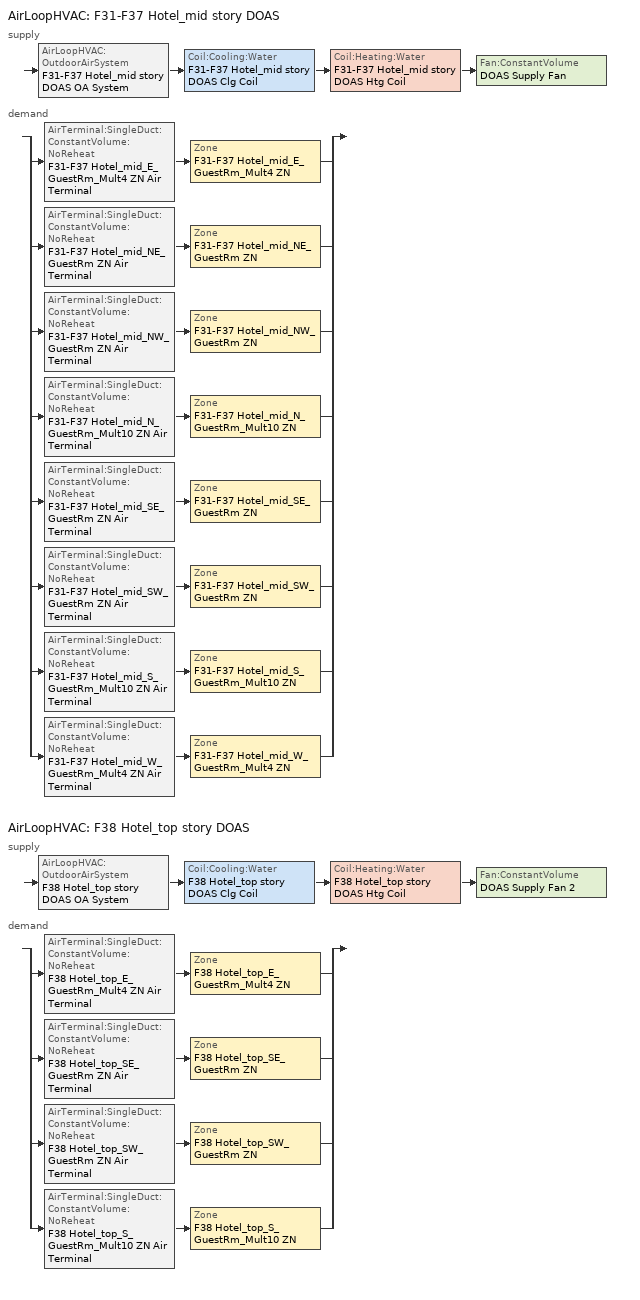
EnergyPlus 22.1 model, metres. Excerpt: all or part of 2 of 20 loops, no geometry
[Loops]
AirLoopHVAC 'F31-F37 Hotel_mid story DOAS'
 supply: AirLoopHVAC:OutdoorAirSystem 'F31-F37 Hotel_mid story DOAS OA System' > Coil:Cooling:Water 'F31-F37 Hotel_mid story DOAS Clg Coil' > Coil:Heating:Water 'F31-F37 Hotel_mid story DOAS Htg Coil' > Fan:ConstantVolume 'DOAS Supply Fan'
 demand: split
  | AirTerminal:SingleDuct:ConstantVolume:NoReheat 'F31-F37 Hotel_mid_E_GuestRm_Mult4 ZN Air Terminal' > Zone 'F31-F37 Hotel_mid_E_GuestRm_Mult4 ZN'
  | AirTerminal:SingleDuct:ConstantVolume:NoReheat 'F31-F37 Hotel_mid_NE_GuestRm ZN Air Terminal' > Zone 'F31-F37 Hotel_mid_NE_GuestRm ZN'
  | AirTerminal:SingleDuct:ConstantVolume:NoReheat 'F31-F37 Hotel_mid_NW_GuestRm ZN Air Terminal' > Zone 'F31-F37 Hotel_mid_NW_GuestRm ZN'
  | AirTerminal:SingleDuct:ConstantVolume:NoReheat 'F31-F37 Hotel_mid_N_GuestRm_Mult10 ZN Air Terminal' > Zone 'F31-F37 Hotel_mid_N_GuestRm_Mult10 ZN'
  | AirTerminal:SingleDuct:ConstantVolume:NoReheat 'F31-F37 Hotel_mid_SE_GuestRm ZN Air Terminal' > Zone 'F31-F37 Hotel_mid_SE_GuestRm ZN'
  | AirTerminal:SingleDuct:ConstantVolume:NoReheat 'F31-F37 Hotel_mid_SW_GuestRm ZN Air Terminal' > Zone 'F31-F37 Hotel_mid_SW_GuestRm ZN'
  | AirTerminal:SingleDuct:ConstantVolume:NoReheat 'F31-F37 Hotel_mid_S_GuestRm_Mult10 ZN Air Terminal' > Zone 'F31-F37 Hotel_mid_S_GuestRm_Mult10 ZN'
  | AirTerminal:SingleDuct:ConstantVolume:NoReheat 'F31-F37 Hotel_mid_W_GuestRm_Mult4 ZN Air Terminal' > Zone 'F31-F37 Hotel_mid_W_GuestRm_Mult4 ZN'
AirLoopHVAC 'F38 Hotel_top story DOAS'
 supply: AirLoopHVAC:OutdoorAirSystem 'F38 Hotel_top story DOAS OA System' > Coil:Cooling:Water 'F38 Hotel_top story DOAS Clg Coil' > Coil:Heating:Water 'F38 Hotel_top story DOAS Htg Coil' > Fan:ConstantVolume 'DOAS Supply Fan 2'
 demand: split
  | AirTerminal:SingleDuct:ConstantVolume:NoReheat 'F38 Hotel_top_E_GuestRm_Mult4 ZN Air Terminal' > Zone 'F38 Hotel_top_E_GuestRm_Mult4 ZN'
  | AirTerminal:SingleDuct:ConstantVolume:NoReheat 'F38 Hotel_top_SE_GuestRm ZN Air Terminal' > Zone 'F38 Hotel_top_SE_GuestRm ZN'
  | AirTerminal:SingleDuct:ConstantVolume:NoReheat 'F38 Hotel_top_SW_GuestRm ZN Air Terminal' > Zone 'F38 Hotel_top_SW_GuestRm ZN'
  | AirTerminal:SingleDuct:ConstantVolume:NoReheat 'F38 Hotel_top_S_GuestRm_Mult10 ZN Air Terminal' > Zone 'F38 Hotel_top_S_GuestRm_Mult10 ZN'
[ZoneControl:Thermostat] Temperature Difference Between Cutout And Setpoint {deltaC}=0
Name | Zone or ZoneList | Control Type Schedule | Control 1
F31-F37 Hotel_mid_E_GuestRm_Mult4 ZN Thermostat | F31-F37 Hotel_mid_E_GuestRm_Mult4 ZN | F31-F37 Hotel_mid_E_GuestRm_Mult4 ZN Thermostat Schedule | LargeHotel GuestRoom5 Thermostat 1
F31-F37 Hotel_mid_NE_GuestRm ZN Thermostat | F31-F37 Hotel_mid_NE_GuestRm ZN | F31-F37 Hotel_mid_NE_GuestRm ZN Thermostat Schedule | LargeHotel GuestRoom6 Thermostat 1
F31-F37 Hotel_mid_NW_GuestRm ZN Thermostat | F31-F37 Hotel_mid_NW_GuestRm ZN | F31-F37 Hotel_mid_NW_GuestRm ZN Thermostat Schedule | LargeHotel GuestRoom6 Thermostat 2
F31-F37 Hotel_mid_N_GuestRm_Mult10 ZN Thermostat | F31-F37 Hotel_mid_N_GuestRm_Mult10 ZN | F31-F37 Hotel_mid_N_GuestRm_Mult10 ZN Thermostat Schedule | LargeHotel GuestRoom5 Thermostat 2
F31-F37 Hotel_mid_SE_GuestRm ZN Thermostat | F31-F37 Hotel_mid_SE_GuestRm ZN | F31-F37 Hotel_mid_SE_GuestRm ZN Thermostat Schedule | LargeHotel GuestRoom7 Thermostat 1
F31-F37 Hotel_mid_SW_GuestRm ZN Thermostat | F31-F37 Hotel_mid_SW_GuestRm ZN | F31-F37 Hotel_mid_SW_GuestRm ZN Thermostat Schedule | LargeHotel GuestRoom7 Thermostat 2
F31-F37 Hotel_mid_S_GuestRm_Mult10 ZN Thermostat | F31-F37 Hotel_mid_S_GuestRm_Mult10 ZN | F31-F37 Hotel_mid_S_GuestRm_Mult10 ZN Thermostat Schedule | LargeHotel GuestRoom6 Thermostat 3
F31-F37 Hotel_mid_W_GuestRm_Mult4 ZN Thermostat | F31-F37 Hotel_mid_W_GuestRm_Mult4 ZN | F31-F37 Hotel_mid_W_GuestRm_Mult4 ZN Thermostat Schedule | LargeHotel GuestRoom5 Thermostat 3
F38 Hotel_top_E_GuestRm_Mult4 ZN Thermostat | F38 Hotel_top_E_GuestRm_Mult4 ZN | F38 Hotel_top_E_GuestRm_Mult4 ZN Thermostat Schedule | LargeHotel GuestRoom5 Thermostat 4
F38 Hotel_top_SE_GuestRm ZN Thermostat | F38 Hotel_top_SE_GuestRm ZN | F38 Hotel_top_SE_GuestRm ZN Thermostat Schedule | LargeHotel GuestRoom7 Thermostat 3
F38 Hotel_top_SW_GuestRm ZN Thermostat | F38 Hotel_top_SW_GuestRm ZN | F38 Hotel_top_SW_GuestRm ZN Thermostat Schedule | LargeHotel GuestRoom7 Thermostat 4
F38 Hotel_top_S_GuestRm_Mult10 ZN Thermostat | F38 Hotel_top_S_GuestRm_Mult10 ZN | F38 Hotel_top_S_GuestRm_Mult10 ZN Thermostat Schedule | LargeHotel GuestRoom6 Thermostat 4
[ThermostatSetpoint:DualSetpoint] Heating Setpoint Temperature Schedule=HotelLarge Adva_OccGuestRoom_HtgSP_Sch; Cooling Setpoint Temperature Schedule=HotelLarge Adva_OccGuestRoom_ClgSP_Sch
LargeHotel GuestRoom5 Thermostat 1; LargeHotel GuestRoom6 Thermostat 1; LargeHotel GuestRoom6 Thermostat 2; LargeHotel GuestRoom5 Thermostat 2; LargeHotel GuestRoom7 Thermostat 1; LargeHotel GuestRoom7 Thermostat 2; LargeHotel GuestRoom6 Thermostat 3; LargeHotel GuestRoom5 Thermostat 3; LargeHotel GuestRoom5 Thermostat 4; LargeHotel GuestRoom7 Thermostat 3; LargeHotel GuestRoom7 Thermostat 4; LargeHotel GuestRoom6 Thermostat 4
[Coil:Heating:Water] Availability Schedule=Always On Discrete; U-Factor Times Area Value {W/K}=Autosize; Maximum Water Flow Rate {m3/s}=Autosize; Performance Input Method=UFactorTimesAreaAndDesignWaterFlowRate; Rated Capacity {W}=Autosize; Rated Inlet Water Temperature {C}=82.2222; Rated Inlet Air Temperature {C}=16.6; Rated Outlet Water Temperature {C}=71.1111; Rated Outlet Air Temperature {C}=32.2; Rated Ratio for Air and Water Convection=0.5
F31-F37 Hotel_mid story DOAS Htg Coil; F38 Hotel_top story DOAS Htg Coil
[Zone equipment]
F31-F37 Hotel_mid_E_GuestRm_Mult4 ZN: F31-F37 Hotel_mid_E_GuestRm_Mult4 ZN Air Terminal, F31-F37 Hotel_mid_E_GuestRm_Mult4 ZN FCU
F31-F37 Hotel_mid_NE_GuestRm ZN: F31-F37 Hotel_mid_NE_GuestRm ZN Air Terminal, F31-F37 Hotel_mid_NE_GuestRm ZN FCU
F31-F37 Hotel_mid_NW_GuestRm ZN: F31-F37 Hotel_mid_NW_GuestRm ZN Air Terminal, F31-F37 Hotel_mid_NW_GuestRm ZN FCU
F31-F37 Hotel_mid_N_GuestRm_Mult10 ZN: F31-F37 Hotel_mid_N_GuestRm_Mult10 ZN Air Terminal, F31-F37 Hotel_mid_N_GuestRm_Mult10 ZN FCU
F31-F37 Hotel_mid_SE_GuestRm ZN: F31-F37 Hotel_mid_SE_GuestRm ZN Air Terminal, F31-F37 Hotel_mid_SE_GuestRm ZN FCU
F31-F37 Hotel_mid_SW_GuestRm ZN: F31-F37 Hotel_mid_SW_GuestRm ZN Air Terminal, F31-F37 Hotel_mid_SW_GuestRm ZN FCU
F31-F37 Hotel_mid_S_GuestRm_Mult10 ZN: F31-F37 Hotel_mid_S_GuestRm_Mult10 ZN Air Terminal, F31-F37 Hotel_mid_S_GuestRm_Mult10 ZN FCU
F31-F37 Hotel_mid_W_GuestRm_Mult4 ZN: F31-F37 Hotel_mid_W_GuestRm_Mult4 ZN Air Terminal, F31-F37 Hotel_mid_W_GuestRm_Mult4 ZN FCU
F38 Hotel_top_E_GuestRm_Mult4 ZN: F38 Hotel_top_E_GuestRm_Mult4 ZN Air Terminal, F38 Hotel_top_E_GuestRm_Mult4 ZN FCU
F38 Hotel_top_SE_GuestRm ZN: F38 Hotel_top_SE_GuestRm ZN Air Terminal, F38 Hotel_top_SE_GuestRm ZN FCU
F38 Hotel_top_SW_GuestRm ZN: F38 Hotel_top_SW_GuestRm ZN Air Terminal, F38 Hotel_top_SW_GuestRm ZN FCU
F38 Hotel_top_S_GuestRm_Mult10 ZN: F38 Hotel_top_S_GuestRm_Mult10 ZN Air Terminal, F38 Hotel_top_S_GuestRm_Mult10 ZN FCU
[Sizing:Zone] Zone Cooling Design Supply Air Temperature Input Method=SupplyAirTemperature; Zone Cooling Design Supply Air Temperature {C}=12.7778; Zone Cooling Design Supply Air Temperature Difference {deltaC}=11.11; Zone Heating Design Supply Air Temperature Input Method=SupplyAirTemperature; Zone Heating Design Supply Air Temperature {C}=40; Zone Heating Design Supply Air Temperature Difference {deltaC}=11.11; Zone Cooling Design Supply Air Humidity Ratio {kgWater/kgDryAir}=0.0085; Zone Heating Design Supply Air Humidity Ratio {kgWater/kgDryAir}=0.008; Cooling Design Air Flow Method=DesignDay; Cooling Design Air Flow Rate {m3/s}=0; Cooling Minimum Air Flow per Zone Floor Area {m3/s-m2}=0.000762; Cooling Minimum Air Flow {m3/s}=0; Cooling Minimum Air Flow Fraction=0; Heating Design Air Flow Method=DesignDay; Heating Design Air Flow Rate {m3/s}=0; Heating Maximum Air Flow per Zone Floor Area {m3/s-m2}=0.002032; Heating Maximum Air Flow {m3/s}=0.141576; Heating Maximum Air Flow Fraction=0.3; Account for Dedicated Outdoor Air System=Yes; Dedicated Outdoor Air System Control Strategy=ColdSupplyAir; Dedicated Outdoor Air Low Setpoint Temperature for Design {C}=12.7778; Dedicated Outdoor Air High Setpoint Temperature for Design {C}=15.5556
Name | Design Specification Outdoor Air Object
F31-F37 Hotel_mid_E_GuestRm_Mult4 ZN; F31-F37 Hotel_mid_N_GuestRm_Mult10 ZN; F31-F37 Hotel_mid_W_GuestRm_Mult4 ZN; F38 Hotel_top_E_GuestRm_Mult4 ZN | LargeHotel GuestRoom5 Ventilation
F31-F37 Hotel_mid_NE_GuestRm ZN; F31-F37 Hotel_mid_NW_GuestRm ZN; F31-F37 Hotel_mid_S_GuestRm_Mult10 ZN; F38 Hotel_top_S_GuestRm_Mult10 ZN | LargeHotel GuestRoom6 Ventilation
F31-F37 Hotel_mid_SE_GuestRm ZN; F31-F37 Hotel_mid_SW_GuestRm ZN; F38 Hotel_top_SE_GuestRm ZN; F38 Hotel_top_SW_GuestRm ZN | LargeHotel GuestRoom7 Ventilation
[DesignSpecification:OutdoorAir] Outdoor Air Method=Sum; Outdoor Air Flow per Person {m3/s-person}=0.00235974; Outdoor Air Flow per Zone Floor Area {m3/s-m2}=0.0003048; Outdoor Air Flow per Zone {m3/s}=0; Outdoor Air Flow Air Changes per Hour {1/hr}=0
LargeHotel GuestRoom5 Ventilation; LargeHotel GuestRoom6 Ventilation; LargeHotel GuestRoom7 Ventilation
[AirTerminal:SingleDuct:ConstantVolume:NoReheat] Availability Schedule=Always On Discrete; Maximum Air Flow Rate {m3/s}=AutoSize
F31-F37 Hotel_mid_E_GuestRm_Mult4 ZN Air Terminal; F31-F37 Hotel_mid_NE_GuestRm ZN Air Terminal; F31-F37 Hotel_mid_NW_GuestRm ZN Air Terminal; F31-F37 Hotel_mid_N_GuestRm_Mult10 ZN Air Terminal; F31-F37 Hotel_mid_SE_GuestRm ZN Air Terminal; F31-F37 Hotel_mid_SW_GuestRm ZN Air Terminal; F31-F37 Hotel_mid_S_GuestRm_Mult10 ZN Air Terminal; F31-F37 Hotel_mid_W_GuestRm_Mult4 ZN Air Terminal; F38 Hotel_top_E_GuestRm_Mult4 ZN Air Terminal; F38 Hotel_top_SE_GuestRm ZN Air Terminal; F38 Hotel_top_SW_GuestRm ZN Air Terminal; F38 Hotel_top_S_GuestRm_Mult10 ZN Air Terminal
[Coil:Cooling:Water] Availability Schedule=Always On Discrete; Design Water Flow Rate {m3/s}=Autosize; Design Air Flow Rate {m3/s}=Autosize; Design Inlet Water Temperature {C}=Autosize; Design Inlet Air Temperature {C}=Autosize; Design Outlet Air Temperature {C}=Autosize; Design Inlet Air Humidity Ratio {kgWater/kgDryAir}=Autosize; Design Outlet Air Humidity Ratio {kgWater/kgDryAir}=Autosize; Type of Analysis=SimpleAnalysis; Heat Exchanger Configuration=CrossFlow
F31-F37 Hotel_mid story DOAS Clg Coil; F38 Hotel_top story DOAS Clg Coil
[AirLoopHVAC] Design Supply Air Flow Rate {m3/s}=AutoSize; Design Return Air Flow Fraction of Supply Air Flow=1
F31-F37 Hotel_mid story DOAS; F38 Hotel_top story DOAS
[Sizing:System] Type of Load to Size On=VentilationRequirement; Design Outdoor Air Flow Rate {m3/s}=Autosize; Central Heating Maximum System Air Flow Ratio=1; Preheat Design Temperature {C}=7; Preheat Design Humidity Ratio {kgWater/kgDryAir}=0.008; Precool Design Temperature {C}=12.8; Precool Design Humidity Ratio {kgWater/kgDryAir}=0.008; Central Cooling Design Supply Air Temperature {C}=12.7778; Central Heating Design Supply Air Temperature {C}=15.5556; Type of Zone Sum to Use=Coincident; 100% Outdoor Air in Cooling=Yes; 100% Outdoor Air in Heating=Yes; Central Cooling Design Supply Air Humidity Ratio {kgWater/kgDryAir}=0.0085; Central Heating Design Supply Air Humidity Ratio {kgWater/kgDryAir}=0.008; Cooling Supply Air Flow Rate Method=DesignDay; Cooling Supply Air Flow Rate {m3/s}=0; Cooling Supply Air Flow Rate Per Floor Area {m3/s-m2}=0.00996765; Cooling Fraction of Autosized Cooling Supply Air Flow Rate=1; Cooling Supply Air Flow Rate Per Unit Cooling Capacity {m3/s-W}=3.94755e-05; Heating Supply Air Flow Rate Method=DesignDay; Heating Supply Air Flow Rate {m3/s}=0; Heating Supply Air Flow Rate Per Floor Area {m3/s-m2}=0.00996765; Heating Fraction of Autosized Heating Supply Air Flow Rate=1; Heating Fraction of Autosized Cooling Supply Air Flow Rate=1; Heating Supply Air Flow Rate Per Unit Heating Capacity {m3/s-W}=3.15882e-05; System Outdoor Air Method=ZoneSum; Zone Maximum Outdoor Air Fraction=1; Cooling Design Capacity Method=CoolingDesignCapacity; Cooling Design Capacity {W}=Autosize; Cooling Design Capacity Per Floor Area {W/m2}=234.7; Fraction of Autosized Cooling Design Capacity=1; Heating Design Capacity Method=HeatingDesignCapacity; Heating Design Capacity {W}=Autosize; Heating Design Capacity Per Floor Area {W/m2}=157; Fraction of Autosized Heating Design Capacity=1; Central Cooling Capacity Control Method=OnOff; Occupant Diversity=Autosize
F31-F37 Hotel_mid story DOAS; F38 Hotel_top story DOAS
[Controller:WaterCoil] Control Variable=Temperature; Actuator Variable=Flow; Maximum Actuated Flow {m3/s}=Autosize; Minimum Actuated Flow {m3/s}=0
Name | Action | Controller Convergence Tolerance {deltaC}
F31-F37 Hotel_mid story DOAS Clg Coil Controller; F38 Hotel_top story DOAS Clg Coil Controller | Reverse | Autosize
F31-F37 Hotel_mid story DOAS Htg Coil Controller; F38 Hotel_top story DOAS Htg Coil Controller | Normal | 0.0001
[Controller:OutdoorAir] Minimum Outdoor Air Flow Rate {m3/s}=Autosize; Maximum Outdoor Air Flow Rate {m3/s}=Autosize; Economizer Control Type=DifferentialDryBulb; Economizer Control Action Type=ModulateFlow; Lockout Type=LockoutWithHeating; Minimum Limit Type=FixedMinimum; Minimum Outdoor Air Schedule=HotelLarge MinOA_MotorizedDamper_Sched; Minimum Fraction of Outdoor Air Schedule=Always On Discrete; High Humidity Control=No; High Humidity Outdoor Air Flow Ratio=1; Control High Indoor Humidity Based on Outdoor Humidity Ratio=Yes; Heat Recovery Bypass Control Type=BypassWhenWithinEconomizerLimits
Name | Mechanical Ventilation Controller
F31-F37 Hotel_mid story DOAS OA Controller | Controller Mechanical Ventilation 1
F38 Hotel_top story DOAS OA Controller | Controller Mechanical Ventilation 3
[Controller:MechanicalVentilation] Availability Schedule=HotelLarge MinOA_MotorizedDamper_Sched; Demand Controlled Ventilation=No; System Outdoor Air Method=ZoneSum; Design Specification Outdoor Air Object Name 1=LargeHotel GuestRoom5 Ventilation
Name | Zone or ZoneList Name 1 | Zone or ZoneList Name 2 | Design Specification Outdoor Air Object Name 2 | Zone or ZoneList Name 3 | Design Specification Outdoor Air Object Name 3 | Zone or ZoneList Name 4 | Design Specification Outdoor Air Object Name 4 | Zone or ZoneList Name 5 | Design Specification Outdoor Air Object Name 5 | Zone or ZoneList Name 6 | Design Specification Outdoor Air Object Name 6 | Zone or ZoneList Name 7 | Design Specification Outdoor Air Object Name 7 | Zone or ZoneList Name 8 | Design Specification Outdoor Air Object Name 8
Controller Mechanical Ventilation 1 | F31-F37 Hotel_mid_E_GuestRm_Mult4 ZN | F31-F37 Hotel_mid_NE_GuestRm ZN | LargeHotel GuestRoom6 Ventilation | F31-F37 Hotel_mid_NW_GuestRm ZN | LargeHotel GuestRoom6 Ventilation | F31-F37 Hotel_mid_N_GuestRm_Mult10 ZN | LargeHotel GuestRoom5 Ventilation | F31-F37 Hotel_mid_SE_GuestRm ZN | LargeHotel GuestRoom7 Ventilation | F31-F37 Hotel_mid_SW_GuestRm ZN | LargeHotel GuestRoom7 Ventilation | F31-F37 Hotel_mid_S_GuestRm_Mult10 ZN | LargeHotel GuestRoom6 Ventilation | F31-F37 Hotel_mid_W_GuestRm_Mult4 ZN | LargeHotel GuestRoom5 Ventilation
Controller Mechanical Ventilation 3 | F38 Hotel_top_E_GuestRm_Mult4 ZN | F38 Hotel_top_SE_GuestRm ZN | LargeHotel GuestRoom7 Ventilation | F38 Hotel_top_SW_GuestRm ZN | LargeHotel GuestRoom7 Ventilation | F38 Hotel_top_S_GuestRm_Mult10 ZN | LargeHotel GuestRoom6 Ventilation
[HeatExchanger:AirToAir:SensibleAndLatent] Availability Schedule=Always On Discrete; Nominal Supply Air Flow Rate {m3/s}=Autosize; Sensible Effectiveness at 100% Heating Air Flow=0.7; Latent Effectiveness at 100% Heating Air Flow=0.6; Sensible Effectiveness at 75% Heating Air Flow=0.7; Latent Effectiveness at 75% Heating Air Flow=0.6; Sensible Effectiveness at 100% Cooling Air Flow=0.75; Latent Effectiveness at 100% Cooling Air Flow=0.6; Sensible Effectiveness at 75% Cooling Air Flow=0.75; Latent Effectiveness at 75% Cooling Air Flow=0.6; Supply Air Outlet Temperature Control=Yes; Heat Exchanger Type=Rotary; Frost Control Type=ExhaustOnly; Threshold Temperature {C}=-23.3; Initial Defrost Time Fraction=0.167; Rate of Defrost Time Fraction Increase {1/K}=1.44; Economizer Lockout=Yes
Name | Nominal Electric Power {W}
F31-F37 Hotel_mid story DOAS ERV | 2373.74
F38 Hotel_top story DOAS ERV | 228.901
[SetpointManager:OutdoorAirPretreat] Control Variable=Temperature; Minimum Setpoint Temperature {C}=-99; Maximum Setpoint Temperature {C}=99; Minimum Setpoint Humidity Ratio {kgWater/kgDryAir}=1e-05; Maximum Setpoint Humidity Ratio {kgWater/kgDryAir}=1
Name | Setpoint Node or NodeList
Setpoint Manager Outdoor Air Pretreat 7 | F31-F37 Hotel_mid story DOAS ERV Primary Outlet Air Node
Setpoint Manager Outdoor Air Pretreat 8 | F38 Hotel_top story DOAS ERV Primary Outlet Air Node
[SetpointManager:MixedAir] Control Variable=Temperature
Name | Setpoint Node or NodeList
F31-F37 Hotel_mid story DOAS Mixed Air Node OS Default SPM | F31-F37 Hotel_mid story DOAS Mixed Air Node
F31-F37 Hotel_mid story DOAS Clg Coil Outlet Air Node OS Default SPM | F31-F37 Hotel_mid story DOAS Clg Coil Outlet Air Node
F31-F37 Hotel_mid story DOAS Htg Coil Outlet Air Node OS Default SPM | F31-F37 Hotel_mid story DOAS Htg Coil Outlet Air Node
F38 Hotel_top story DOAS Mixed Air Node OS Default SPM | F38 Hotel_top story DOAS Mixed Air Node
F38 Hotel_top story DOAS Clg Coil Outlet Air Node OS Default SPM | F38 Hotel_top story DOAS Clg Coil Outlet Air Node
F38 Hotel_top story DOAS Htg Coil Outlet Air Node OS Default SPM | F38 Hotel_top story DOAS Htg Coil Outlet Air Node
[Fan:ConstantVolume] Availability Schedule=HotelLarge HVACOperationSchd; Pressure Rise {Pa}=622.722; Maximum Flow Rate {m3/s}=AutoSize; Motor In Airstream Fraction=1
Name | Fan Total Efficiency | Motor Efficiency
DOAS Supply Fan | 0.58175 | 0.895
DOAS Supply Fan 2 | 0.55575 | 0.855
[SetpointManager:OutdoorAirReset] Control Variable=Temperature; Setpoint at Outdoor Low Temperature {C}=15.5556; Outdoor Low Temperature {C}=15.5556; Setpoint at Outdoor High Temperature {C}=12.7778; Outdoor High Temperature {C}=21.1111
Name | Setpoint Node or NodeList
F31-F37 Hotel_mid story DOAS SAT Reset | F31-F37 Hotel_mid story DOAS Supply Outlet Node
F38 Hotel_top story DOAS SAT Reset | F38 Hotel_top story DOAS Supply Outlet Node
[Schedule:Day:Interval]
HotelLarge Adva_OccGuestRoom_HtgSP_Sch Default: No, 09:00, 21.11, 16:00, 18.889, 24:00, 21.11
HotelLarge Adva_OccGuestRoom_HtgSP_Sch Summer Design Day; HotelLarge Adva_OccGuestRoom_HtgSP_Sch Winter Design Day; HotelLarge Adva_OccGuestRoom_ClgSP_Sch Summer Design Day; HotelLarge Adva_OccGuestRoom_ClgSP_Sch Winter Design Day: No, 24:00, 21.11
HotelLarge Adva_OccGuestRoom_ClgSP_Sch Default: No, 09:00, 21.11, 16:00, 23.333, 24:00, 21.11
HotelLarge HVACOperationSchd Default; HotelLarge HVACOperationSchd Summer Design Day; HotelLarge HVACOperationSchd Winter Design Day; HotelLarge MinOA_MotorizedDamper_Sched Default; HotelLarge MinOA_MotorizedDamper_Sched Summer Design Day; HotelLarge MinOA_MotorizedDamper_Sched Winter Design Day: No, 24:00, 1
[Schedule:Week:Daily]
HotelLarge Adva_OccGuestRoom_HtgSP_Sch Week Rule - Jan1-Dec31: HotelLarge Adva_OccGuestRoom_HtgSP_Sch Default, HotelLarge Adva_OccGuestRoom_HtgSP_Sch Default, HotelLarge Adva_OccGuestRoom_HtgSP_Sch Default, HotelLarge Adva_OccGuestRoom_HtgSP_Sch Default, HotelLarge Adva_OccGuestRoom_HtgSP_Sch Default, HotelLarge Adva_OccGuestRoom_HtgSP_Sch Default, HotelLarge Adva_OccGuestRoom_HtgSP_Sch Default, HotelLarge Adva_OccGuestRoom_HtgSP_Sch Default, HotelLarge Adva_OccGuestRoom_HtgSP_Sch Summer Design Day, HotelLarge Adva_OccGuestRoom_HtgSP_Sch Winter Design Day, HotelLarge Adva_OccGuestRoom_HtgSP_Sch Default, HotelLarge Adva_OccGuestRoom_HtgSP_Sch Default
HotelLarge Adva_OccGuestRoom_ClgSP_Sch Week Rule - Jan1-Dec31: HotelLarge Adva_OccGuestRoom_ClgSP_Sch Default, HotelLarge Adva_OccGuestRoom_ClgSP_Sch Default, HotelLarge Adva_OccGuestRoom_ClgSP_Sch Default, HotelLarge Adva_OccGuestRoom_ClgSP_Sch Default, HotelLarge Adva_OccGuestRoom_ClgSP_Sch Default, HotelLarge Adva_OccGuestRoom_ClgSP_Sch Default, HotelLarge Adva_OccGuestRoom_ClgSP_Sch Default, HotelLarge Adva_OccGuestRoom_ClgSP_Sch Default, HotelLarge Adva_OccGuestRoom_ClgSP_Sch Summer Design Day, HotelLarge Adva_OccGuestRoom_ClgSP_Sch Winter Design Day, HotelLarge Adva_OccGuestRoom_ClgSP_Sch Default, HotelLarge Adva_OccGuestRoom_ClgSP_Sch Default
HotelLarge HVACOperationSchd Week Rule - Jan1-Dec31: HotelLarge HVACOperationSchd Default, HotelLarge HVACOperationSchd Default, HotelLarge HVACOperationSchd Default, HotelLarge HVACOperationSchd Default, HotelLarge HVACOperationSchd Default, HotelLarge HVACOperationSchd Default, HotelLarge HVACOperationSchd Default, HotelLarge HVACOperationSchd Default, HotelLarge HVACOperationSchd Summer Design Day, HotelLarge HVACOperationSchd Winter Design Day, HotelLarge HVACOperationSchd Default, HotelLarge HVACOperationSchd Default
HotelLarge MinOA_MotorizedDamper_Sched Week Rule - Jan1-Dec31: HotelLarge MinOA_MotorizedDamper_Sched Default, HotelLarge MinOA_MotorizedDamper_Sched Default, HotelLarge MinOA_MotorizedDamper_Sched Default, HotelLarge MinOA_MotorizedDamper_Sched Default, HotelLarge MinOA_MotorizedDamper_Sched Default, HotelLarge MinOA_MotorizedDamper_Sched Default, HotelLarge MinOA_MotorizedDamper_Sched Default, HotelLarge MinOA_MotorizedDamper_Sched Default, HotelLarge MinOA_MotorizedDamper_Sched Summer Design Day, HotelLarge MinOA_MotorizedDamper_Sched Winter Design Day, HotelLarge MinOA_MotorizedDamper_Sched Default, HotelLarge MinOA_MotorizedDamper_Sched Default
[Schedule:Year]
HotelLarge Adva_OccGuestRoom_HtgSP_Sch: HotelLarge Adva_OccGuestRoom_HtgSP_Sch Week Rule - Jan1-Dec31, 1, 1, 12, 31
HotelLarge Adva_OccGuestRoom_ClgSP_Sch: HotelLarge Adva_OccGuestRoom_ClgSP_Sch Week Rule - Jan1-Dec31, 1, 1, 12, 31
HotelLarge HVACOperationSchd: HotelLarge HVACOperationSchd Week Rule - Jan1-Dec31, 1, 1, 12, 31
HotelLarge MinOA_MotorizedDamper_Sched: HotelLarge MinOA_MotorizedDamper_Sched Week Rule - Jan1-Dec31, 1, 1, 12, 31
[Schedule:Compact]
F31-F37 Hotel_mid_E_GuestRm_Mult4 ZN Thermostat Schedule; F31-F37 Hotel_mid_NE_GuestRm ZN Thermostat Schedule; F31-F37 Hotel_mid_NW_GuestRm ZN Thermostat Schedule; F31-F37 Hotel_mid_N_GuestRm_Mult10 ZN Thermostat Schedule; F31-F37 Hotel_mid_SE_GuestRm ZN Thermostat Schedule; F31-F37 Hotel_mid_SW_GuestRm ZN Thermostat Schedule; F31-F37 Hotel_mid_S_GuestRm_Mult10 ZN Thermostat Schedule; F31-F37 Hotel_mid_W_GuestRm_Mult4 ZN Thermostat Schedule; F38 Hotel_top_E_GuestRm_Mult4 ZN Thermostat Schedule; F38 Hotel_top_SE_GuestRm ZN Thermostat Schedule; F38 Hotel_top_SW_GuestRm ZN Thermostat Schedule; F38 Hotel_top_S_GuestRm_Mult10 ZN Thermostat Schedule: Through: 12/31, For: AllDays, Until: 24:00, 4
[Schedule:Constant]
Always On Discrete: Hourly Value=1
